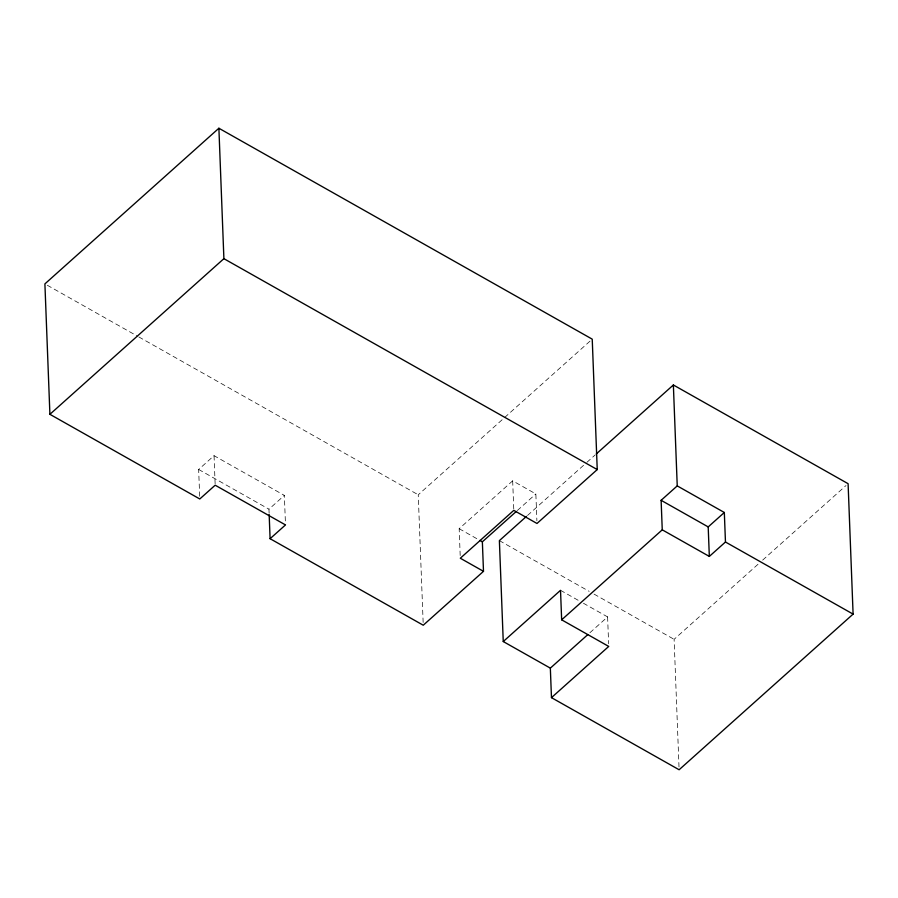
<?xml version="1.0" encoding="UTF-8"?>
<svg xmlns="http://www.w3.org/2000/svg" width="898" height="898" viewBox="0 0 898 898"><rect width="100%" height="100%" fill="white"/><g stroke="black" fill="none" stroke-linecap="round" stroke-linejoin="round"><path stroke-width="0.67" stroke-dasharray="4.49 3.37" d="M199.682 496.291L198.649 469.463L214.05 455.679L284.363 495.404L285.497 524.926M269.119 513.207L268.962 509.177L284.363 495.404M423.149 622.449L418.244 494.798L590.143 341.016M460.191 555.536L459.17 528.709L512.668 480.845L535.859 493.945L536.892 520.784M517.338 510.513L535.859 493.945M527.508 515.463L585.855 463.267M586.888 462.335L595.228 454.882M589.896 632.742L607.598 616.904L583.453 603.265M679.011 766.982L674.106 639.331L758.496 563.843M762.66 560.116L846.006 485.549M47.336 285.261L137.63 336.267M138.842 336.952L418.244 494.798M499.378 540.63L589.167 591.355M594.027 594.094L674.106 639.331M459.17 528.709L479.914 540.428M560.52 590.312L578.626 600.538M198.649 469.463L268.962 509.177M607.598 616.904L608.631 643.743M512.668 480.845L513.757 509.02M214.05 455.679L215.127 483.854"/><path stroke-width="1.35" d="M483.494 571.33L460.304 558.23L513.802 510.356L536.993 523.467L597.237 469.575L592.231 339.152L218.888 128.246L44.9 283.891L49.906 414.315L199.783 498.974L215.183 485.201L285.497 524.926L270.096 538.699L423.25 625.221L483.494 571.33L482.361 541.808L516.316 511.433M49.906 414.315L223.894 258.669L218.888 128.246M526.464 516.395L499.378 540.63L503.25 641.542L550.339 668.134L551.473 697.645L679.113 769.754L853.1 614.109L848.094 483.685L673.365 384.984L596.272 453.95M503.25 641.542L560.52 590.312L561.654 619.822L608.732 646.425L551.473 697.645M561.654 619.822L662.253 529.831L661.119 500.309L677.238 485.897L673.365 384.984M550.339 668.134L587.82 634.605M662.253 529.831L709.33 556.423L708.196 526.913L724.327 512.489L677.238 485.897M709.33 556.423L725.461 542.01L724.327 512.489M661.119 500.309L708.196 526.913M223.894 258.669L597.237 469.575M725.461 542.01L853.1 614.109M479.914 540.428L482.361 541.808M269.164 514.543L270.096 538.699"/></g></svg>
